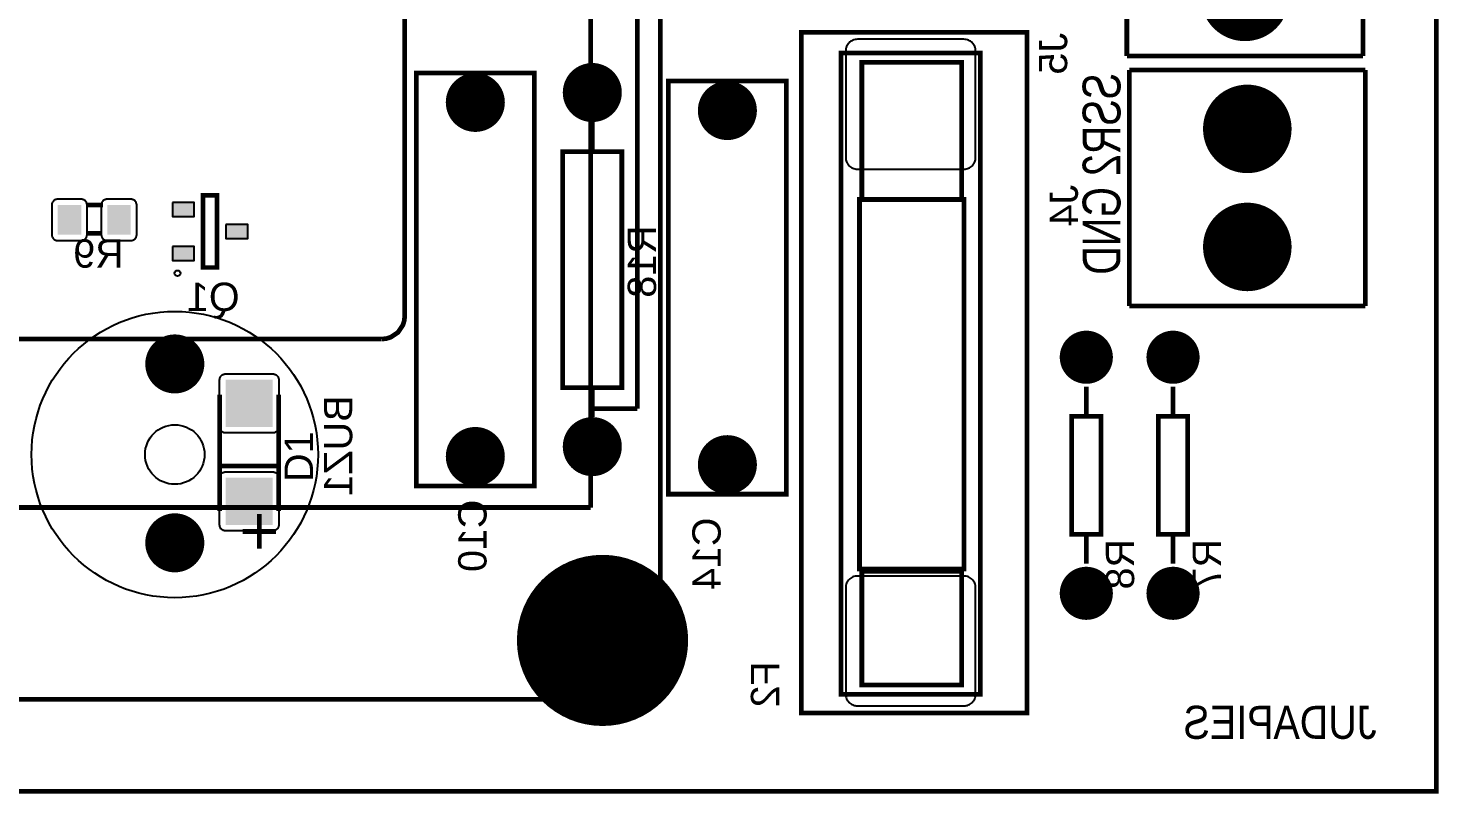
# Model space of a CAD drawing. Header units: inches. Extents: x -2.89 to 2.89, y -1.51 to 1.51.
# Drawn here: x 0.498 to 2.887, y -1.513 to -0.215 of the extents above; entities that cross this region are included whole.
import ezdxf

# ---------------------------------------------------------------- set-up
doc = ezdxf.new("R2010")
doc.units = ezdxf.units.IN
doc.layers.get('0').update_dxf_attribs({"linetype": 'CONTINUOUS'})

# ---------------------------------------------------------------- blocks, each defined once
blk = doc.blocks.new('RPAD')
blk.add_trace([(-0.5, -0.5), (-0.5, 0.5), (0.5, -0.5), (0.5, 0.5)])
blk = doc.blocks.new('EPAD')
at = {"const_width": 0.5}
blk.add_lwpolyline([(-0.25, 0, 1), (0.25, 0, 1)], format="xyb", close=True, dxfattribs=at)

msp = doc.modelspace()

# ---------------------------------------------------------------- linework, layer by layer
for points, const_width in [([(-2.883315, -1.508752), (2.883315, -1.508752), (2.883315, 1.508752), (-2.883315, 1.508752), (-2.883315, -1.508752)], 0.008), ([(-2.883315, -1.508752), (2.883315, -1.508752), (2.883315, 1.508752), (-2.883315, 1.508752), (-2.883315, -1.508752)], 0.008), ([(-2.883315, -1.508752), (2.883315, -1.508752), (2.883315, 1.508752), (-2.883315, 1.508752), (-2.883315, -1.508752)], 0.008), ([(1.569118, -1.352461), (1.569118, 1.403445)], 0.008), ([(1.569118, -1.352461), (1.569118, 1.403445)], 0.008), ([(1.569118, -1.352461), (1.569118, 1.403445)], 0.008), ([(1.451008, 1.078642), (1.451008, -1.027657)], 0.008), ([(1.451008, 1.078642), (1.451008, -1.027657)], 0.008), ([(1.451008, 1.078642), (1.451008, -1.027657)], 0.008), ([(1.529748, -0.860335), (1.529748, 0.911319)], 0.008), ([(1.529748, -0.860335), (1.529748, 0.911319)], 0.008), ([(1.529748, -0.860335), (1.529748, 0.911319)], 0.008), ([(-1.659228, 0.753839), (-1.659228, -0.702854), (-1.658445, -0.710904), (-1.656191, -0.718348), (-1.647848, -0.730844), (-1.635353, -0.739187), (-1.627908, -0.741441), (-1.619858, -0.742224), (1.096677, -0.742224)], 0.008), ([(-1.659228, 0.753839), (-1.659228, -0.702854), (-1.658445, -0.710904), (-1.656191, -0.718348), (-1.647848, -0.730844), (-1.635353, -0.739187), (-1.627908, -0.741441), (-1.619858, -0.742224), (1.096677, -0.742224)], 0.008), ([(-1.659228, 0.753839), (-1.659228, -0.702854), (-1.658445, -0.710904), (-1.656191, -0.718348), (-1.647848, -0.730844), (-1.635353, -0.739187), (-1.627908, -0.741441), (-1.619858, -0.742224), (1.096677, -0.742224)], 0.008), ([(1.136047, -0.702854), (1.136047, 0.753839)], 0.008), ([(1.136047, -0.702854), (1.136047, 0.753839)], 0.008), ([(1.136047, -0.702854), (1.136047, 0.753839)], 0.008), ([(2.359024, 0.137579), (2.359024, -0.262421)], 0.008), ([(2.359024, 0.137579), (2.359024, -0.262421)], 0.008), ([(2.359024, 0.137579), (2.359024, -0.262421)], 0.008), ([(2.759024, 0.137579), (2.759024, -0.262421)], 0.008), ([(2.759024, 0.137579), (2.759024, -0.262421)], 0.008), ([(2.759024, 0.137579), (2.759024, -0.262421)], 0.008), ([(1.807803, -1.375791), (2.189693, -1.375791), (2.189693, -0.222248), (1.807803, -0.222248), (1.807803, -1.375791)], 0.008), ([(1.807803, -1.375791), (2.189693, -1.375791), (2.189693, -0.222248), (1.807803, -0.222248), (1.807803, -1.375791)], 0.008), ([(1.807803, -1.375791), (2.189693, -1.375791), (2.189693, -0.222248), (1.807803, -0.222248), (1.807803, -1.375791)], 0.008), ([(1.874732, -1.344295), (2.110952, -1.344295), (2.110952, -0.257681), (1.874732, -0.257681), (1.874732, -1.344295)], 0.008), ([(1.874732, -1.344295), (2.110952, -1.344295), (2.110952, -0.257681), (1.874732, -0.257681), (1.874732, -1.344295)], 0.008), ([(1.874732, -1.344295), (2.110952, -1.344295), (2.110952, -0.257681), (1.874732, -0.257681), (1.874732, -1.344295)], 0.008), ([(2.359024, -0.262421), (2.759024, -0.262421)], 0.008), ([(2.359024, -0.262421), (2.759024, -0.262421)], 0.008), ([(2.359024, -0.262421), (2.759024, -0.262421)], 0.008), ([(1.910165, -0.505713), (2.079456, -0.505713), (2.079456, -0.273429), (1.910165, -0.273429), (1.910165, -0.505713)], 0.008), ([(1.910165, -0.505713), (2.079456, -0.505713), (2.079456, -0.273429), (1.910165, -0.273429), (1.910165, -0.505713)], 0.008), ([(1.910165, -0.505713), (2.079456, -0.505713), (2.079456, -0.273429), (1.910165, -0.273429), (1.910165, -0.505713)], 0.008), ([(2.363024, -0.286098), (2.763024, -0.286098)], 0.008), ([(2.363024, -0.286098), (2.363024, -0.686098)], 0.008), ([(2.363024, -0.286098), (2.763024, -0.286098)], 0.008), ([(2.363024, -0.286098), (2.363024, -0.686098)], 0.008), ([(2.363024, -0.286098), (2.763024, -0.286098)], 0.008), ([(2.363024, -0.286098), (2.363024, -0.686098)], 0.008), ([(2.763024, -0.286098), (2.763024, -0.686098)], 0.008), ([(2.763024, -0.286098), (2.763024, -0.686098)], 0.008), ([(2.763024, -0.286098), (2.763024, -0.686098)], 0.008), ([(1.15559, -0.991201), (1.35559, -0.991201), (1.35559, -0.291201), (1.15559, -0.291201), (1.15559, -0.991201)], 0.008), ([(1.15559, -0.991201), (1.35559, -0.991201), (1.35559, -0.291201), (1.15559, -0.291201), (1.15559, -0.991201)], 0.008), ([(1.15559, -0.991201), (1.35559, -0.991201), (1.35559, -0.291201), (1.15559, -0.291201), (1.15559, -0.991201)], 0.008), ([(1.582464, -1.005012), (1.782464, -1.005012), (1.782464, -0.305012), (1.582464, -0.305012), (1.582464, -1.005012)], 0.008), ([(1.582464, -1.005012), (1.782464, -1.005012), (1.782464, -0.305012), (1.582464, -0.305012), (1.582464, -1.005012)], 0.008), ([(1.582464, -1.005012), (1.782464, -1.005012), (1.782464, -0.305012), (1.582464, -0.305012), (1.582464, -1.005012)], 0.008), ([(1.453716, -0.424453), (1.453716, -0.374453)], 0.008), ([(1.453716, -0.424453), (1.453716, -0.374453)], 0.008), ([(1.453716, -0.424453), (1.453716, -0.374453)], 0.008), ([(1.403716, -0.824453), (1.503716, -0.824453), (1.503716, -0.424453), (1.403716, -0.424453), (1.403716, -0.824453)], 0.008), ([(1.403716, -0.824453), (1.503716, -0.824453), (1.503716, -0.424453), (1.403716, -0.424453), (1.403716, -0.824453)], 0.008), ([(1.403716, -0.824453), (1.503716, -0.824453), (1.503716, -0.424453), (1.403716, -0.424453), (1.403716, -0.824453)], 0.008), ([(0.794496, -0.498909), (0.818118, -0.498909), (0.818118, -0.620957), (0.794496, -0.620957), (0.794496, -0.498909)], 0.007874), ([(0.794496, -0.498909), (0.818118, -0.498909), (0.818118, -0.620957), (0.794496, -0.620957), (0.794496, -0.498909)], 0.007874), ([(0.794496, -0.498909), (0.818118, -0.498909), (0.818118, -0.620957), (0.794496, -0.620957), (0.794496, -0.498909)], 0.007874), ([(0.597118, -0.515248), (0.625118, -0.515248)], 0.008), ([(0.597118, -0.515248), (0.625118, -0.515248)], 0.008), ([(0.597118, -0.515248), (0.625118, -0.515248)], 0.008), ([(1.906228, -1.131697), (2.083393, -1.131697), (2.083393, -0.505713), (1.906228, -0.505713), (1.906228, -1.131697)], 0.008), ([(1.906228, -1.131697), (2.083393, -1.131697), (2.083393, -0.505713), (1.906228, -0.505713), (1.906228, -1.131697)], 0.008), ([(1.906228, -1.131697), (2.083393, -1.131697), (2.083393, -0.505713), (1.906228, -0.505713), (1.906228, -1.131697)], 0.008), ([(0.597118, -0.563248), (0.624118, -0.563248)], 0.008), ([(0.597118, -0.563248), (0.624118, -0.563248)], 0.008), ([(0.597118, -0.563248), (0.624118, -0.563248)], 0.008), ([(2.363024, -0.686098), (2.763024, -0.686098)], 0.008), ([(2.363024, -0.686098), (2.763024, -0.686098)], 0.008), ([(2.363024, -0.686098), (2.763024, -0.686098)], 0.008), ([(1.136047, -0.702854), (1.135264, -0.710904), (1.13301, -0.718348), (1.124667, -0.730844), (1.112172, -0.739187), (1.104727, -0.741441), (1.096677, -0.742224)], 0.008), ([(1.136047, -0.702854), (1.135264, -0.710904), (1.13301, -0.718348), (1.124667, -0.730844), (1.112172, -0.739187), (1.104727, -0.741441), (1.096677, -0.742224)], 0.008), ([(1.136047, -0.702854), (1.135264, -0.710904), (1.13301, -0.718348), (1.124667, -0.730844), (1.112172, -0.739187), (1.104727, -0.741441), (1.096677, -0.742224)], 0.008), ([(0.822591, -1.033272), (0.822591, -0.836272)], 0.008), ([(0.822591, -1.033272), (0.822591, -0.836272)], 0.008), ([(0.822591, -1.033272), (0.822591, -0.836272)], 0.008), ([(0.922591, -0.836272), (0.922591, -1.033272)], 0.008), ([(0.922591, -0.836272), (0.922591, -1.033272)], 0.008), ([(0.922591, -0.836272), (0.922591, -1.033272)], 0.008), ([(1.453716, -0.874453), (1.453716, -0.824453)], 0.008), ([(1.453716, -0.874453), (1.453716, -0.824453)], 0.008), ([(1.453716, -0.874453), (1.453716, -0.824453)], 0.008), ([(2.290369, -0.873035), (2.290369, -0.823035)], 0.008), ([(2.290369, -0.873035), (2.290369, -0.823035)], 0.008), ([(2.290369, -0.873035), (2.290369, -0.823035)], 0.008), ([(2.437228, -0.873035), (2.437228, -0.823035)], 0.008), ([(2.437228, -0.873035), (2.437228, -0.823035)], 0.008), ([(2.437228, -0.873035), (2.437228, -0.823035)], 0.008), ([(1.451008, -0.860335), (1.529748, -0.860335)], 0.008), ([(1.451008, -0.860335), (1.529748, -0.860335)], 0.008), ([(1.451008, -0.860335), (1.529748, -0.860335)], 0.008), ([(2.265369, -1.073035), (2.315369, -1.073035), (2.315369, -0.873035), (2.265369, -0.873035), (2.265369, -1.073035)], 0.008), ([(2.265369, -1.073035), (2.315369, -1.073035), (2.315369, -0.873035), (2.265369, -0.873035), (2.265369, -1.073035)], 0.008), ([(2.265369, -1.073035), (2.315369, -1.073035), (2.315369, -0.873035), (2.265369, -0.873035), (2.265369, -1.073035)], 0.008), ([(2.412228, -1.073035), (2.462228, -1.073035), (2.462228, -0.873035), (2.412228, -0.873035), (2.412228, -1.073035)], 0.008), ([(2.412228, -1.073035), (2.462228, -1.073035), (2.462228, -0.873035), (2.412228, -0.873035), (2.412228, -1.073035)], 0.008), ([(2.412228, -1.073035), (2.462228, -1.073035), (2.462228, -0.873035), (2.412228, -0.873035), (2.412228, -1.073035)], 0.008), ([(0.922591, -0.957272), (0.822591, -0.957272)], 0.008), ([(0.922591, -0.957272), (0.822591, -0.957272)], 0.008), ([(0.922591, -0.957272), (0.822591, -0.957272)], 0.008), ([(-1.974189, -1.027657), (1.451008, -1.027657)], 0.008), ([(-1.974189, -1.027657), (1.451008, -1.027657)], 0.008), ([(-1.974189, -1.027657), (1.451008, -1.027657)], 0.008), ([(2.290369, -1.123035), (2.290369, -1.073035)], 0.008), ([(2.290369, -1.123035), (2.290369, -1.073035)], 0.008), ([(2.290369, -1.123035), (2.290369, -1.073035)], 0.008), ([(2.437228, -1.123035), (2.437228, -1.073035)], 0.008), ([(2.437228, -1.123035), (2.437228, -1.073035)], 0.008), ([(2.437228, -1.123035), (2.437228, -1.073035)], 0.008), ([(1.910165, -1.328547), (2.079456, -1.328547), (2.079456, -1.135634), (1.910165, -1.135634), (1.910165, -1.328547)], 0.008), ([(1.910165, -1.328547), (2.079456, -1.328547), (2.079456, -1.135634), (1.910165, -1.135634), (1.910165, -1.328547)], 0.008), ([(1.910165, -1.328547), (2.079456, -1.328547), (2.079456, -1.135634), (1.910165, -1.135634), (1.910165, -1.328547)], 0.008), ([(0.398252, -1.352461), (1.569118, -1.352461)], 0.008), ([(0.398252, -1.352461), (1.569118, -1.352461)], 0.008), ([(0.398252, -1.352461), (1.569118, -1.352461)], 0.008)]:
    msp.add_lwpolyline(points, dxfattribs=dict(const_width=const_width))
for points in [[(1.882842, -0.254295), (1.882842, -0.434295), (1.882943, -0.436374), (1.88324, -0.438385), (1.883724, -0.440319), (1.884385, -0.442167), (1.885215, -0.443919), (1.886204, -0.445567), (1.887343, -0.447102), (1.888623, -0.448514), (1.890035, -0.449794), (1.89157, -0.450933), (1.893219, -0.451922), (1.894971, -0.452752), (1.896819, -0.453414), (1.898753, -0.453897), (1.900763, -0.454194), (1.902842, -0.454295), (2.082842, -0.454295), (2.084921, -0.454194), (2.086931, -0.453897), (2.088865, -0.453414), (2.090713, -0.452752), (2.092466, -0.451922), (2.094114, -0.450933), (2.095649, -0.449794), (2.097061, -0.448514), (2.098341, -0.447102), (2.09948, -0.445567), (2.100469, -0.443919), (2.101299, -0.442167), (2.101961, -0.440319), (2.102444, -0.438385), (2.102741, -0.436374), (2.102842, -0.434295), (2.102842, -0.254295), (2.102741, -0.252217), (2.102444, -0.250206), (2.101961, -0.248272), (2.101299, -0.246424), (2.100469, -0.244672), (2.09948, -0.243023), (2.098341, -0.241489), (2.097061, -0.240076), (2.095649, -0.238796), (2.094114, -0.237657), (2.092466, -0.236668), (2.090713, -0.235838), (2.088865, -0.235177), (2.086931, -0.234693), (2.084921, -0.234396), (2.082842, -0.234295), (1.902842, -0.234295), (1.900763, -0.234396), (1.898753, -0.234693), (1.896819, -0.235177), (1.894971, -0.235838), (1.893219, -0.236668), (1.89157, -0.237657), (1.890035, -0.238796), (1.888623, -0.240076), (1.887343, -0.241489), (1.886204, -0.243023), (1.885215, -0.244672), (1.884385, -0.246424), (1.883724, -0.248272), (1.88324, -0.250206), (1.882943, -0.252217), (1.882842, -0.254295)], [(0.548118, -0.575248), (0.588118, -0.575248), (0.589157, -0.575198), (0.590163, -0.575049), (0.59113, -0.574807), (0.592054, -0.574476), (0.59293, -0.574062), (0.593754, -0.573567), (0.594522, -0.572998), (0.595228, -0.572357), (0.595868, -0.571651), (0.596437, -0.570884), (0.596931, -0.57006), (0.597346, -0.569183), (0.597677, -0.568259), (0.597919, -0.567293), (0.598068, -0.566287), (0.598118, -0.565248), (0.598118, -0.515248), (0.598068, -0.514209), (0.597919, -0.513204), (0.597677, -0.512237), (0.597346, -0.511313), (0.596931, -0.510436), (0.596437, -0.509612), (0.595868, -0.508845), (0.595228, -0.508139), (0.594522, -0.507498), (0.593754, -0.506929), (0.59293, -0.506434), (0.592054, -0.50602), (0.59113, -0.505689), (0.590163, -0.505447), (0.589157, -0.505298), (0.588118, -0.505248), (0.548118, -0.505248), (0.547079, -0.505298), (0.546074, -0.505447), (0.545107, -0.505689), (0.544183, -0.50602), (0.543306, -0.506434), (0.542482, -0.506929), (0.541715, -0.507498), (0.541009, -0.508139), (0.540369, -0.508845), (0.539799, -0.509612), (0.539305, -0.510436), (0.53889, -0.511313), (0.538559, -0.512237), (0.538317, -0.513204), (0.538169, -0.514209), (0.538118, -0.515248), (0.538118, -0.565248), (0.538169, -0.566287), (0.538317, -0.567293), (0.538559, -0.568259), (0.53889, -0.569183), (0.539305, -0.57006), (0.539799, -0.570884), (0.540369, -0.571651), (0.541009, -0.572357), (0.541715, -0.572998), (0.542482, -0.573567), (0.543306, -0.574062), (0.544183, -0.574476), (0.545107, -0.574807), (0.546074, -0.575049), (0.547079, -0.575198), (0.548118, -0.575248)], [(0.632118, -0.575248), (0.672118, -0.575248), (0.673157, -0.575198), (0.674163, -0.575049), (0.67513, -0.574807), (0.676054, -0.574476), (0.67693, -0.574062), (0.677754, -0.573567), (0.678522, -0.572998), (0.679228, -0.572357), (0.679868, -0.571651), (0.680437, -0.570884), (0.680931, -0.57006), (0.681346, -0.569183), (0.681677, -0.568259), (0.681919, -0.567293), (0.682068, -0.566287), (0.682118, -0.565248), (0.682118, -0.515248), (0.682068, -0.514209), (0.681919, -0.513204), (0.681677, -0.512237), (0.681346, -0.511313), (0.680931, -0.510436), (0.680437, -0.509612), (0.679868, -0.508845), (0.679228, -0.508139), (0.678522, -0.507498), (0.677754, -0.506929), (0.67693, -0.506434), (0.676054, -0.50602), (0.67513, -0.505689), (0.674163, -0.505447), (0.673157, -0.505298), (0.672118, -0.505248), (0.632118, -0.505248), (0.631079, -0.505298), (0.630074, -0.505447), (0.629107, -0.505689), (0.628183, -0.50602), (0.627306, -0.506434), (0.626482, -0.506929), (0.625715, -0.507498), (0.625009, -0.508139), (0.624369, -0.508845), (0.623799, -0.509612), (0.623305, -0.510436), (0.62289, -0.511313), (0.622559, -0.512237), (0.622317, -0.513204), (0.622169, -0.514209), (0.622118, -0.515248), (0.622118, -0.565248), (0.622169, -0.566287), (0.622317, -0.567293), (0.622559, -0.568259), (0.62289, -0.569183), (0.623305, -0.57006), (0.623799, -0.570884), (0.624369, -0.571651), (0.625009, -0.572357), (0.625715, -0.572998), (0.626482, -0.573567), (0.627306, -0.574062), (0.628183, -0.574476), (0.629107, -0.574807), (0.630074, -0.575049), (0.631079, -0.575198), (0.632118, -0.575248)], [(0.742531, -0.510531), (0.742531, -0.534531), (0.779531, -0.534531), (0.779531, -0.510531), (0.742531, -0.510531)], [(0.833083, -0.547933), (0.833083, -0.571933), (0.870083, -0.571933), (0.870083, -0.547933), (0.833083, -0.547933)], [(0.742531, -0.585335), (0.742531, -0.609335), (0.779531, -0.609335), (0.779531, -0.585335), (0.742531, -0.585335)], [(0.922591, -0.811272), (0.922591, -0.891272), (0.92254, -0.892311), (0.922392, -0.893316), (0.92215, -0.894283), (0.921819, -0.895207), (0.921404, -0.896083), (0.920909, -0.896907), (0.92034, -0.897675), (0.9197, -0.898381), (0.918994, -0.899021), (0.918226, -0.899591), (0.917402, -0.900085), (0.916526, -0.9005), (0.915602, -0.900831), (0.914635, -0.901073), (0.91363, -0.901221), (0.912591, -0.901272), (0.832591, -0.901272), (0.831551, -0.901221), (0.830546, -0.901073), (0.829579, -0.900831), (0.828655, -0.9005), (0.827779, -0.900085), (0.826955, -0.899591), (0.826187, -0.899021), (0.825481, -0.898381), (0.824841, -0.897675), (0.824272, -0.896907), (0.823777, -0.896083), (0.823362, -0.895207), (0.823031, -0.894283), (0.822789, -0.893316), (0.822641, -0.892311), (0.822591, -0.891272), (0.822591, -0.811272), (0.822641, -0.810232), (0.822789, -0.809227), (0.823031, -0.80826), (0.823362, -0.807336), (0.823777, -0.80646), (0.824272, -0.805636), (0.824841, -0.804868), (0.825481, -0.804162), (0.826187, -0.803522), (0.826955, -0.802953), (0.827779, -0.802458), (0.828655, -0.802043), (0.829579, -0.801713), (0.830546, -0.80147), (0.831551, -0.801322), (0.832591, -0.801272), (0.912591, -0.801272), (0.91363, -0.801322), (0.914635, -0.80147), (0.915602, -0.801713), (0.916526, -0.802043), (0.917402, -0.802458), (0.918226, -0.802953), (0.918994, -0.803522), (0.9197, -0.804162), (0.92034, -0.804868), (0.920909, -0.805636), (0.921404, -0.80646), (0.921819, -0.807336), (0.92215, -0.80826), (0.922392, -0.809227), (0.92254, -0.810232), (0.922591, -0.811272)], [(0.922591, -0.977272), (0.922591, -1.057272), (0.92254, -1.058311), (0.922392, -1.059316), (0.92215, -1.060283), (0.921819, -1.061207), (0.921404, -1.062083), (0.920909, -1.062907), (0.92034, -1.063675), (0.9197, -1.064381), (0.918994, -1.065021), (0.918226, -1.065591), (0.917402, -1.066085), (0.916526, -1.0665), (0.915602, -1.066831), (0.914635, -1.067073), (0.91363, -1.067221), (0.912591, -1.067272), (0.832591, -1.067272), (0.831551, -1.067221), (0.830546, -1.067073), (0.829579, -1.066831), (0.828655, -1.0665), (0.827779, -1.066085), (0.826955, -1.065591), (0.826187, -1.065021), (0.825481, -1.064381), (0.824841, -1.063675), (0.824272, -1.062907), (0.823777, -1.062083), (0.823362, -1.061207), (0.823031, -1.060283), (0.822789, -1.059316), (0.822641, -1.058311), (0.822591, -1.057272), (0.822591, -0.977272), (0.822641, -0.976232), (0.822789, -0.975227), (0.823031, -0.97426), (0.823362, -0.973336), (0.823777, -0.97246), (0.824272, -0.971636), (0.824841, -0.970868), (0.825481, -0.970162), (0.826187, -0.969522), (0.826955, -0.968953), (0.827779, -0.968458), (0.828655, -0.968043), (0.829579, -0.967713), (0.830546, -0.96747), (0.831551, -0.967322), (0.832591, -0.967272), (0.912591, -0.967272), (0.91363, -0.967322), (0.914635, -0.96747), (0.915602, -0.967713), (0.916526, -0.968043), (0.917402, -0.968458), (0.918226, -0.968953), (0.918994, -0.969522), (0.9197, -0.970162), (0.92034, -0.970868), (0.920909, -0.971636), (0.921404, -0.97246), (0.921819, -0.973336), (0.92215, -0.97426), (0.922392, -0.975227), (0.92254, -0.976232), (0.922591, -0.977272)], [(1.882842, -1.163744), (1.882842, -1.343744), (1.882943, -1.345823), (1.88324, -1.347833), (1.883724, -1.349767), (1.884385, -1.351615), (1.885215, -1.353368), (1.886204, -1.355016), (1.887343, -1.356551), (1.888623, -1.357963), (1.890035, -1.359243), (1.89157, -1.360382), (1.893219, -1.361371), (1.894971, -1.362201), (1.896819, -1.362863), (1.898753, -1.363346), (1.900763, -1.363643), (1.902842, -1.363744), (2.082842, -1.363744), (2.084921, -1.363643), (2.086931, -1.363346), (2.088865, -1.362863), (2.090713, -1.362201), (2.092466, -1.361371), (2.094114, -1.360382), (2.095649, -1.359243), (2.097061, -1.357963), (2.098341, -1.356551), (2.09948, -1.355016), (2.100469, -1.353368), (2.101299, -1.351615), (2.101961, -1.349767), (2.102444, -1.347833), (2.102741, -1.345823), (2.102842, -1.343744), (2.102842, -1.163744), (2.102741, -1.161665), (2.102444, -1.159655), (2.101961, -1.157721), (2.101299, -1.155873), (2.100469, -1.15412), (2.09948, -1.152472), (2.098341, -1.150937), (2.097061, -1.149525), (2.095649, -1.148245), (2.094114, -1.147106), (2.092466, -1.146117), (2.090713, -1.145287), (2.088865, -1.144626), (2.086931, -1.144142), (2.084921, -1.143845), (2.082842, -1.143744), (1.902842, -1.143744), (1.900763, -1.143845), (1.898753, -1.144142), (1.896819, -1.144626), (1.894971, -1.145287), (1.893219, -1.146117), (1.89157, -1.147106), (1.890035, -1.148245), (1.888623, -1.149525), (1.887343, -1.150937), (1.886204, -1.152472), (1.885215, -1.15412), (1.884385, -1.155873), (1.883724, -1.157721), (1.88324, -1.159655), (1.882943, -1.161665), (1.882842, -1.163744)]]:
    msp.add_lwpolyline(points, close=True)
for centre, radius in [((0.751189, -0.630799), 0.004921), ((0.751189, -0.630799), 0.004921), ((0.751189, -0.630799), 0.004921), ((0.746606, -0.937886), 0.242565), ((0.746606, -0.937886), 0.242565), ((0.746606, -0.937886), 0.242565), ((0.746606, -0.937886), 0.050418), ((0.746606, -0.937886), 0.050418), ((0.746606, -0.937886), 0.050418), ((1.470693, -1.254035), 0.059055), ((1.470693, -1.254035), 0.059055), ((1.470693, -1.254035), 0.059055)]:
    msp.add_circle(centre, radius)

# ---------------------------------------------------------------- block references
for p, xscale, yscale in [((2.559024, -0.162421), 0.15, 0.15), ((1.453716, -0.324453), 0.1, 0.1), ((1.25559, -0.341201), 0.1, 0.1), ((1.682464, -0.355012), 0.1, 0.1), ((2.563024, -0.386098), 0.15, 0.15), ((2.563024, -0.586098), 0.15, 0.15), ((0.746606, -0.784343), 0.1, 0.1), ((2.290369, -0.773035), 0.09, 0.09), ((2.437228, -0.773035), 0.09, 0.09), ((1.453716, -0.924453), 0.1, 0.1), ((1.25559, -0.941201), 0.1, 0.1), ((1.682464, -0.955012), 0.1, 0.1), ((0.746606, -1.087492), 0.1, 0.1), ((1.471016, -1.252846), 0.29, 0.29), ((2.290369, -1.173035), 0.09, 0.09), ((2.437228, -1.173035), 0.09, 0.09)]:
    msp.add_blockref('EPAD', p, dxfattribs=dict(xscale=xscale, yscale=yscale))
for p, xscale, yscale, rotation in [((0.568118, -0.540248), 0.04, 0.05, 180), ((0.652118, -0.540248), 0.04, 0.05, 180), ((0.761032, -0.522532), 0.024, 0.037, 90), ((0.851583, -0.559933), 0.024, 0.037, 90), ((0.761032, -0.597335), 0.024, 0.037, 90), ((0.872591, -0.851272), 0.08, 0.08, -90), ((0.872591, -1.017272), 0.08, 0.08, -90)]:
    msp.add_blockref('RPAD', p, dxfattribs=dict(xscale=xscale, yscale=yscale, rotation=rotation))

# ---------------------------------------------------------------- texts
at = {"text_generation_flag": 2}
for s, height, rotation, width, p in [('J5', 0.048, 90, 1.041667, (2.257961, -0.22339)), ('J5', 0.048, 90, 1.041667, (2.257961, -0.22339)), ('J5', 0.048, 90, 1.041667, (2.257961, -0.22339)), ('SSR2 GND', 0.064, 90, 0.78125, (2.348157, -0.291367)), ('SSR2 GND', 0.064, 90, 0.78125, (2.348157, -0.291367)), ('SSR2 GND', 0.064, 90, 0.78125, (2.348157, -0.291367)), ('J4', 0.048, 90, 1.041667, (2.27608, -0.480877)), ('J4', 0.048, 90, 1.041667, (2.27608, -0.480877)), ('J4', 0.048, 90, 1.041667, (2.27608, -0.480877)), ('R18', 0.048, 90, 1.041667, (1.561716, -0.549453)), ('R18', 0.048, 90, 1.041667, (1.561716, -0.549453)), ('R18', 0.048, 90, 1.041667, (1.561716, -0.549453)), ('BUZ1', 0.048, 90, 1.041667, (1.047172, -0.837886)), ('BUZ1', 0.048, 90, 1.041667, (1.047172, -0.837886)), ('BUZ1', 0.048, 90, 1.041667, (1.047172, -0.837886)), ('C10', 0.048, 90, 1.041667, (1.27459, -1.014201)), ('C10', 0.048, 90, 1.041667, (1.27459, -1.014201)), ('C10', 0.048, 90, 1.041667, (1.27459, -1.014201)), ('+', 0.08, -90, 1.125, (0.851094, -1.10324)), ('+', 0.08, -90, 1.125, (0.851094, -1.10324)), ('+', 0.08, -90, 1.125, (0.851094, -1.10324)), ('C14', 0.048, 90, 1.041667, (1.671173, -1.044579)), ('C14', 0.048, 90, 1.041667, (1.671173, -1.044579)), ('C14', 0.048, 90, 1.041667, (1.671173, -1.044579)), ('R8', 0.048, 90, 1.041667, (2.371369, -1.081035)), ('R8', 0.048, 90, 1.041667, (2.371369, -1.081035)), ('R8', 0.048, 90, 1.041667, (2.371369, -1.081035)), ('R7', 0.048, 90, 1.041667, (2.518228, -1.081035)), ('R7', 0.048, 90, 1.041667, (2.518228, -1.081035)), ('R7', 0.048, 90, 1.041667, (2.518228, -1.081035)), ('F2', 0.048, 90, 1.041667, (1.770244, -1.28839)), ('F2', 0.048, 90, 1.041667, (1.770244, -1.28839)), ('F2', 0.048, 90, 1.041667, (1.770244, -1.28839))]:
    msp.add_text(s, height=height, rotation=rotation, dxfattribs=dict(at, width=width)).set_placement(p)
for s, height, width, p in [('R9', 0.048, 1.041667, (0.660118, -0.621248)), ('R9', 0.048, 1.041667, (0.660118, -0.621248)), ('R9', 0.048, 1.041667, (0.660118, -0.621248)), ('Q1', 0.048, 1.041667, (0.856307, -0.694642)), ('Q1', 0.048, 1.041667, (0.856307, -0.694642)), ('Q1', 0.048, 1.041667, (0.856307, -0.694642)), ('JUDAPIES', 0.056, 0.892857, (2.781993, -1.419617)), ('JUDAPIES', 0.056, 0.892857, (2.781993, -1.419617)), ('JUDAPIES', 0.056, 0.892857, (2.781993, -1.419617))]:
    msp.add_text(s, height=height, dxfattribs=dict(at, width=width)).set_placement(p)
at = {"width": 1.041667}
msp.add_text('D1', height=0.048, rotation=90, dxfattribs=at).set_placement((0.980591, -0.984272))
msp.add_text('D1', height=0.048, rotation=90, dxfattribs=at).set_placement((0.980591, -0.984272))
msp.add_text('D1', height=0.048, rotation=90, dxfattribs=at).set_placement((0.980591, -0.984272))

doc.saveas('drawing.dxf')
